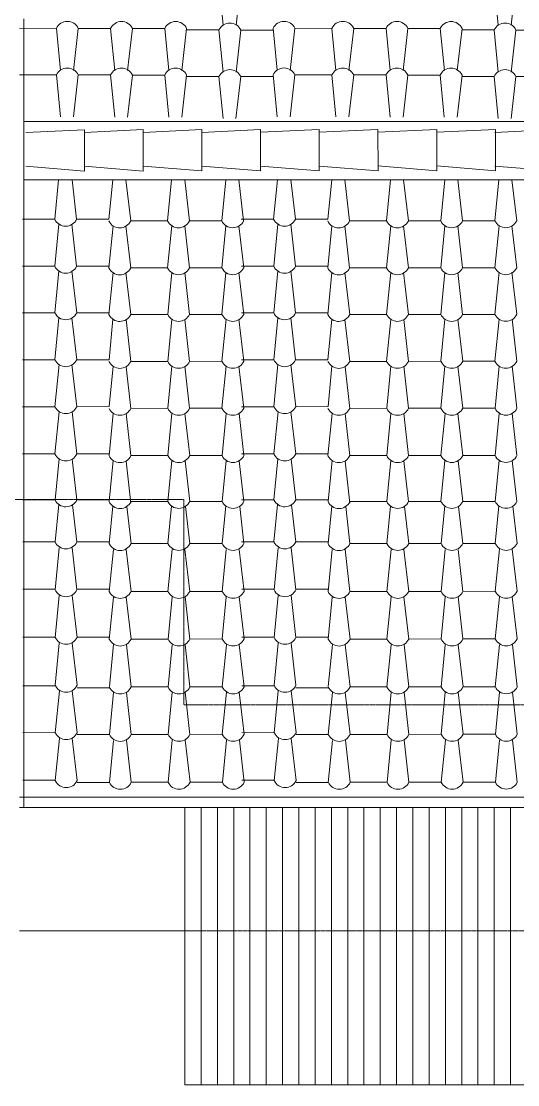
# Model space of a CAD drawing. Header units: millimetres. Extents: x -2768 to 386734, y -140 to 258833.
# Drawn here: x 217881 to 220301, y 137460 to 142639 of the extents above; entities that cross this region are included whole.
import ezdxf

# ---------------------------------------------------------------- set-up
doc = ezdxf.new("R2010")
doc.units = ezdxf.units.MM
doc.linetypes.add('HIDDEN', pattern=[9.525, 6.35, -3.175])
for name, color, linetype, lineweight in [('muri nascosti', 7, 'HIDDEN', 20), ('PROIEZIONI', 145, 'Continuous', 5), ('rilievo', 7, 'Continuous', 25), ('TETTO', 6, 'Continuous', 20), ('TRATTEGGIO_tetto', 1, 'Continuous', 0), ('VARIE', 4, 'Continuous', 13)]:
    doc.layers.add(name, color=color, linetype=linetype, lineweight=lineweight)
pattern_1 = [(90, (0, 0), (-79.375, 5e-15), [])]

msp = doc.modelspace()

# ---------------------------------------------------------------- hatches: boundary and pattern name
at = {"layer": 'PROIEZIONI'}
h = msp.add_hatch(dxfattribs=at)
h.set_pattern_fill('ANSI31', color=256, scale=0.25, angle=45, style=0)
h.set_pattern_definition(pattern_1)
h.paths.add_polyline_path([(232773.1, 137709.9), (232773.1, 139082.3), (231803.1, 139082.3), (231803.1, 138809.9), (218678.7, 138809.9), (218678.7, 138209.9), (221373.1, 138209.9), (221373.1, 137709.9)])
h = msp.add_hatch(dxfattribs=at)
h.set_pattern_fill('ANSI31', color=256, scale=0.25, angle=45, style=0)
h.set_pattern_definition(pattern_1)
h.paths.add_polyline_path([(221373.1, 137709.9), (221373.1, 138209.9), (218678.7, 138209.9), (218678.7, 137459.9), (232773.1, 137459.9), (232773.1, 137709.9)])

# ---------------------------------------------------------------- linework, layer by layer
at = {"layer": 'muri nascosti', "linetype": 'HIDDEN', "ltscale": 0.13}
for p, q in [((215073.1, 140309.9), (218673.1, 140309.9)), ((218673.1, 140309.9), (218673.1, 139309.9)), ((218673.1, 139309.9), (232773.1, 139309.9)), ((221373.1, 138209.9), (218678.7, 138209.9))]:
    msp.add_line(p, q, dxfattribs=at)
at = {"layer": 'PROIEZIONI'}
for p, q in [((217893.1, 138809.9), (217893.1, 142651.8)), ((228534.8, 142151.3), (217893.1, 142151.3)), ((228545.8, 141867.6), (217893.1, 141867.6)), ((217873.1, 138859.9), (231754.2, 138859.9))]:
    msp.add_line(p, q, dxfattribs=at)
at = {"layer": 'rilievo', "linetype": 'ByBlock', "ltscale": 0.13}
msp.add_line((220252.8, 141867.6), (220252.8, 141867.5), dxfattribs=at)
at = {"layer": 'TETTO'}
msp.add_line((217873.1, 138809.9), (231803.1, 138809.9), dxfattribs=at)
at = {"layer": 'TRATTEGGIO_tetto'}
for p, q in [((218865.1, 142620.6), (218845.1, 142825.3)), ((218865.1, 142620.6), (218845.1, 142825.3)), ((218928, 142620.5), (218951.5, 142825.2)), ((220206.1, 142620.6), (220186, 142825.3)), ((220206.1, 142620.6), (220186, 142825.3)), ((220268.9, 142620.5), (220292.5, 142825.2)), ((218052.5, 142604.7), (217872.7, 142604.9)), ((218072.6, 142400), (218052.5, 142604.7)), ((218135.5, 142399.9), (218159, 142604.6)), ((218316.5, 142604.4), (218159, 142604.6)), ((218336.6, 142399.7), (218316.5, 142604.4)), ((218399.5, 142399.7), (218423, 142604.3)), ((218580.5, 142604.2), (218423, 142604.3)), ((218600.6, 142399.5), (218580.5, 142604.2)), ((218663.5, 142399.4), (218687, 142604.1)), ((218844.8, 142596.7), (218687.3, 142596.9)), ((218864.9, 142392), (218844.8, 142596.7)), ((218864.9, 142392), (218844.8, 142596.7)), ((218927.8, 142392), (218951.3, 142596.6)), ((219108.8, 142596.5), (218951.3, 142596.6)), ((219128.7, 142400.3), (219108.6, 142605)), ((219191.5, 142400.2), (219215.1, 142604.9)), ((219394.9, 142604.7), (219215.1, 142604.9)), ((219415, 142400), (219394.9, 142604.7)), ((219477.9, 142399.9), (219501.4, 142604.6)), ((219658.9, 142604.4), (219501.4, 142604.6)), ((219679, 142399.7), (219658.9, 142604.4)), ((219741.9, 142399.7), (219765.4, 142604.3)), ((219922.9, 142604.2), (219765.4, 142604.3)), ((219943, 142399.5), (219922.9, 142604.2)), ((220005.9, 142399.4), (220029.4, 142604.1)), ((220185.7, 142596.7), (220028.2, 142596.9)), ((220205.8, 142392), (220185.7, 142596.7)), ((220205.8, 142392), (220185.7, 142596.7)), ((220268.7, 142392), (220292.2, 142596.6)), ((220449.8, 142596.5), (220292.2, 142596.6)), ((218052.3, 142377.7), (217872.4, 142377.9)), ((218072.4, 142173), (218052.3, 142377.7)), ((218135.2, 142173), (218158.8, 142377.6)), ((218316.3, 142377.5), (218158.8, 142377.6)), ((218336.4, 142172.8), (218316.3, 142377.5)), ((218399.3, 142172.7), (218422.8, 142377.4)), ((218580.3, 142377.2), (218422.8, 142377.4)), ((219128.4, 142173.3), (219108.4, 142378)), ((219191.3, 142173.3), (219214.8, 142377.9)), ((219394.7, 142377.7), (219214.8, 142377.9)), ((219414.8, 142173), (219394.7, 142377.7)), ((219477.7, 142173), (219501.2, 142377.6)), ((219658.7, 142377.5), (219501.2, 142377.6)), ((219678.8, 142172.8), (219658.7, 142377.5)), ((219741.7, 142172.7), (219765.2, 142377.4)), ((219922.7, 142377.2), (219765.2, 142377.4)), ((218600.4, 142172.5), (218580.3, 142377.2)), ((218663.3, 142172.4), (218686.8, 142377.1)), ((218844.6, 142369.8), (218687.1, 142370)), ((218864.7, 142165.1), (218844.6, 142369.8)), ((218864.7, 142165.1), (218844.6, 142369.8)), ((218927.6, 142165), (218951.1, 142369.7)), ((219108.6, 142369.5), (218951.1, 142369.7)), ((219942.8, 142172.5), (219922.7, 142377.2)), ((220005.7, 142172.4), (220029.2, 142377.1)), ((220185.5, 142369.8), (220028, 142370)), ((220205.6, 142165.1), (220185.5, 142369.8)), ((220205.6, 142165.1), (220185.5, 142369.8)), ((220268.5, 142165), (220292, 142369.7)), ((220449.5, 142369.5), (220292, 142369.7)), ((218189.3, 142111.1), (217903.3, 142097.6)), ((218475.4, 142111.3), (218189.3, 142097.8)), ((218189.3, 142111.1), (218189.5, 141909.6)), ((218761.4, 142111.5), (218475.4, 142098)), ((218475.4, 142111.3), (218475.5, 141909.8)), ((218761.6, 141910), (218761.4, 142111.5)), ((219047.5, 142111.6), (218761.5, 142098.2)), ((219333.6, 142111.8), (219047.5, 142098.4)), ((219047.5, 142111.6), (219047.6, 141910.2)), ((219619.6, 142112), (219333.6, 142098.6)), ((219333.7, 141910.4), (219333.6, 142111.8)), ((219905.7, 142112.2), (219619.6, 142098.8)), ((219619.6, 142112), (219619.8, 141910.6)), ((220191.8, 142112.4), (219905.7, 142099)), ((219905.8, 141910.7), (219905.7, 142112.2)), ((220475.5, 142111.3), (220189.4, 142097.8)), ((220191.8, 142112.4), (220191.9, 141910.9)), ((217903.4, 141933.3), (218189.5, 141909.6)), ((218189.4, 141933.5), (218475.5, 141909.8)), ((218475.5, 141933.7), (218761.6, 141910)), ((218761.6, 141933.8), (219047.6, 141910.2)), ((219047.6, 141934), (219333.7, 141910.4)), ((219333.7, 141934.2), (219619.8, 141910.6)), ((219619.7, 141934.4), (219905.8, 141910.7)), ((219905.8, 141934.6), (220191.9, 141910.9)), ((220189.5, 141933.5), (220475.6, 141909.8)), ((218063.1, 141867.6), (218044.2, 141674.9)), ((218063.1, 141867.6), (218044.2, 141674.9)), ((218128.6, 141867.6), (218150.7, 141675)), ((218327.1, 141867.6), (218308.3, 141675.2)), ((218391.4, 141867.6), (218414.5, 141666.7)), ((218614, 141867.6), (218594.3, 141666.9)), ((218677.8, 141867.6), (218700.8, 141667)), ((218878, 141867.6), (218858.3, 141667.2)), ((218941.8, 141867.6), (218964.8, 141667.3)), ((219130, 141867.6), (219111.1, 141674.9)), ((219130, 141867.6), (219111.1, 141674.9)), ((219195.5, 141867.6), (219217.6, 141675)), ((219394, 141867.6), (219375.1, 141675.2)), ((219458.3, 141867.6), (219481.3, 141666.7)), ((219680.9, 141867.6), (219661.2, 141666.9)), ((219744.6, 141867.6), (219767.7, 141667)), ((219944.9, 141867.6), (219925.2, 141667.2)), ((220008.7, 141867.6), (220031.7, 141667.3)), ((220208.9, 141867.6), (220189.2, 141667.5)), ((220272.7, 141867.6), (220295.7, 141667.6)), ((218044.2, 141674.9), (217886.7, 141674.7)), ((218308.3, 141675.2), (218150.7, 141675)), ((218594.3, 141666.9), (218414.5, 141666.7)), ((218858.3, 141667.2), (218700.8, 141667)), ((219111.1, 141674.9), (218953.6, 141674.7)), ((219375.1, 141675.2), (219217.6, 141675)), ((219661.2, 141666.9), (219481.3, 141666.7)), ((219925.2, 141667.2), (219767.7, 141667)), ((220189.2, 141667.5), (220031.7, 141667.3)), ((218064.6, 141650.9), (218044.5, 141446.2)), ((218064.6, 141650.9), (218044.5, 141446.2)), ((218127.4, 141651), (218151, 141446.3)), ((218328.3, 141642.7), (218308.2, 141438)), ((218391.2, 141642.7), (218414.7, 141438.1)), ((218614.6, 141643), (218594.6, 141438.3)), ((218677.5, 141643), (218701, 141438.4)), ((218878.7, 141643.2), (218858.6, 141438.5)), ((218941.5, 141643.3), (218965.1, 141438.6)), ((219131.4, 141650.9), (219111.3, 141446.2)), ((219131.4, 141650.9), (219111.3, 141446.2)), ((219194.3, 141651), (219217.8, 141446.3)), ((219395.2, 141642.7), (219375.1, 141438)), ((219458.1, 141642.7), (219481.6, 141438.1)), ((219681.5, 141643), (219661.4, 141438.3)), ((219744.4, 141643), (219767.9, 141438.4)), ((219945.5, 141643.2), (219925.5, 141438.5)), ((220008.4, 141643.3), (220031.9, 141438.6)), ((220209.5, 141643.5), (220189.5, 141438.8)), ((220272.4, 141643.6), (220295.9, 141438.9)), ((218044.5, 141446.2), (217886.9, 141446)), ((218308.5, 141446.5), (218151, 141446.3)), ((219111.3, 141446.2), (218953.8, 141446)), ((219375.4, 141446.5), (219217.8, 141446.3)), ((218064.8, 141424), (218044.7, 141219.3)), ((218064.8, 141424), (218044.7, 141219.3)), ((218127.7, 141424), (218151.2, 141219.4)), ((218328.5, 141415.7), (218308.5, 141211)), ((218391.4, 141415.8), (218414.9, 141211.1)), ((218594.6, 141438.3), (218414.7, 141438.1)), ((218614.9, 141416), (218594.8, 141211.3)), ((218677.8, 141416.1), (218701.3, 141211.4)), ((218858.6, 141438.5), (218701, 141438.4)), ((218878.9, 141416.3), (218858.8, 141211.6)), ((218941.8, 141416.3), (218965.3, 141211.7)), ((219131.7, 141424), (219111.6, 141219.3)), ((219131.7, 141424), (219111.6, 141219.3)), ((219194.5, 141424), (219218.1, 141219.4)), ((219395.4, 141415.7), (219375.3, 141211)), ((219458.3, 141415.8), (219481.8, 141211.1)), ((219661.4, 141438.3), (219481.6, 141438.1)), ((219681.7, 141416), (219661.7, 141211.3)), ((219744.6, 141416.1), (219768.1, 141211.4)), ((219925.5, 141438.5), (219767.9, 141438.4)), ((219945.8, 141416.3), (219925.7, 141211.6)), ((220008.6, 141416.3), (220032.2, 141211.7)), ((220189.5, 141438.8), (220031.9, 141438.6)), ((220209.8, 141416.5), (220189.7, 141211.8)), ((220272.7, 141416.6), (220296.2, 141211.9)), ((218044.7, 141219.3), (217887.2, 141219.1)), ((218065, 141195.4), (218044.9, 140990.7)), ((218065, 141195.4), (218044.9, 140990.7)), ((218127.9, 141195.5), (218151.4, 140990.8)), ((218308.7, 141219.5), (218151.2, 141219.4)), ((218328.2, 141187.7), (218309, 140991)), ((218391.7, 141187.2), (218415.2, 140982.6)), ((218594.8, 141211.3), (218414.9, 141211.1)), ((218615.1, 141187.5), (218595, 140982.8)), ((218678, 141187.5), (218701.5, 140982.9)), ((218858.8, 141211.6), (218701.3, 141211.4)), ((218879.1, 141187.7), (218859, 140983)), ((218942, 141187.8), (218965.5, 140983.1)), ((219111.6, 141219.3), (218954, 141219.1)), ((219131.9, 141195.4), (219111.8, 140990.7)), ((219131.9, 141195.4), (219111.8, 140990.7)), ((219194.8, 141195.5), (219218.3, 140990.8)), ((219375.6, 141219.5), (219218.1, 141219.4)), ((219395.1, 141187.7), (219375.8, 140991)), ((219458.5, 141187.2), (219482, 140982.6)), ((219661.7, 141211.3), (219481.8, 141211.1)), ((219682, 141187.5), (219661.9, 140982.8)), ((219744.9, 141187.5), (219768.4, 140982.9)), ((219925.7, 141211.6), (219768.1, 141211.4)), ((219946, 141187.7), (219925.9, 140983)), ((220008.9, 141187.8), (220032.4, 140983.1)), ((220189.7, 141211.8), (220032.2, 141211.7)), ((220210, 141188), (220189.9, 140983.3)), ((220272.9, 141188.1), (220296.4, 140983.4)), ((218044.9, 140990.7), (217887.4, 140990.6)), ((218309, 140991), (218151.4, 140990.8)), ((218595, 140982.8), (218415.2, 140982.6)), ((218859, 140983), (218701.5, 140982.9)), ((219111.8, 140990.7), (218954.3, 140990.6)), ((219375.8, 140991), (219218.3, 140990.8)), ((219661.9, 140982.8), (219482, 140982.6)), ((219925.9, 140983), (219768.4, 140982.9)), ((220189.9, 140983.3), (220032.4, 140983.1)), ((218065.2, 140966.8), (218045.2, 140762.1)), ((218065.2, 140966.8), (218045.2, 140762.1)), ((218128.1, 140966.9), (218151.7, 140762.2)), ((218328.5, 140959.1), (218309.2, 140762.4)), ((218392.1, 140957), (218415.4, 140754)), ((218615.3, 140958.8), (218595.3, 140754.1)), ((218678.2, 140958.9), (218701.7, 140754.3)), ((218879.4, 140959.1), (218859.3, 140754.4)), ((218942.2, 140959.2), (218965.8, 140754.5)), ((219132.1, 140966.8), (219112, 140762.1)), ((219132.1, 140966.8), (219112, 140762.1)), ((219195, 140966.9), (219218.5, 140762.2)), ((219395.3, 140959.1), (219376.1, 140762.4)), ((219458.9, 140957), (219482.3, 140754)), ((219682.2, 140958.8), (219662.1, 140754.1)), ((219745.1, 140958.9), (219768.6, 140754.3)), ((219946.2, 140959.1), (219926.1, 140754.4)), ((220009.1, 140959.2), (220032.6, 140754.5)), ((220210.2, 140959.4), (220190.2, 140754.7)), ((220273.1, 140959.4), (220296.6, 140754.8)), ((218045.2, 140762.1), (217887.6, 140761.9)), ((218065.5, 140736.6), (218045.4, 140531.9)), ((218065.5, 140736.6), (218045.4, 140531.9)), ((218128.4, 140736.6), (218151.9, 140532)), ((218309.2, 140762.4), (218151.7, 140762.2)), ((218329.2, 140728.3), (218309.2, 140523.6)), ((218392.1, 140728.4), (218415.6, 140523.7)), ((218595.3, 140754.1), (218415.4, 140754)), ((218615.6, 140728.6), (218595.5, 140523.9)), ((218678.5, 140728.7), (218702, 140524)), ((218859.3, 140754.4), (218701.7, 140754.3)), ((218879.6, 140728.9), (218859.5, 140524.2)), ((218942.5, 140728.9), (218966, 140524.3)), ((219112, 140762.1), (218954.5, 140761.9)), ((219132.4, 140736.6), (219112.3, 140531.9)), ((219132.4, 140736.6), (219112.3, 140531.9)), ((219195.2, 140736.6), (219218.8, 140532)), ((219376.1, 140762.4), (219218.5, 140762.2)), ((219396.1, 140728.3), (219376, 140523.6)), ((219459, 140728.4), (219482.5, 140523.7)), ((219662.1, 140754.1), (219482.3, 140754)), ((219682.4, 140728.6), (219662.4, 140523.9)), ((219745.3, 140728.7), (219768.8, 140524)), ((219926.1, 140754.4), (219768.6, 140754.3)), ((219946.5, 140728.9), (219926.4, 140524.2)), ((220009.3, 140728.9), (220032.9, 140524.3)), ((220190.2, 140754.7), (220032.6, 140754.5)), ((220210.5, 140729.1), (220190.4, 140524.4)), ((220273.4, 140729.2), (220296.9, 140524.5)), ((218045.4, 140531.9), (217887.9, 140531.7)), ((218309.4, 140532.1), (218151.9, 140532)), ((218595.5, 140523.9), (218415.6, 140523.7)), ((218859.5, 140524.2), (218702, 140524)), ((219112.3, 140531.9), (218954.7, 140531.7)), ((219376.3, 140532.1), (219218.8, 140532)), ((219662.4, 140523.9), (219482.5, 140523.7)), ((219926.4, 140524.2), (219768.8, 140524)), ((220190.4, 140524.4), (220032.9, 140524.3)), ((218065.3, 140508.5), (218045.6, 140308.4)), ((218129.3, 140506.7), (218152.1, 140308.5)), ((218329, 140500.2), (218309.4, 140300.1)), ((218392.1, 140496.4), (218415.6, 140291.7)), ((218615.3, 140500.5), (218595.7, 140300.4)), ((218679.4, 140498.8), (218702.2, 140300.5)), ((218879.4, 140500.8), (218859.7, 140300.7)), ((218943.4, 140499), (218966.2, 140300.8)), ((219132.1, 140508.5), (219112.5, 140308.4)), ((219196.2, 140506.7), (219219, 140308.5)), ((219395.9, 140500.2), (219376.3, 140300.1)), ((219459, 140496.4), (219482.5, 140291.7)), ((219682.2, 140500.5), (219662.6, 140300.4)), ((219746.3, 140498.8), (219769.1, 140300.5)), ((219946.2, 140500.8), (219926.6, 140300.7)), ((220010.3, 140499), (220033.1, 140300.8)), ((220210.2, 140501), (220190.6, 140300.9)), ((220274.3, 140499.3), (220297.1, 140301.1)), ((218045.6, 140308.4), (217888.1, 140308.2)), ((218309.6, 140308.6), (218152.1, 140308.5)), ((219112.5, 140308.4), (218955, 140308.2)), ((219376.5, 140308.6), (219219, 140308.5)), ((218063.7, 140286.2), (218045.8, 140103.7)), ((218131.6, 140284.5), (218152.3, 140103.8)), ((218327.5, 140278), (218309.6, 140095.4)), ((218395.3, 140276.3), (218416.1, 140095.5)), ((218595.7, 140300.4), (218415.9, 140300.2)), ((218613.8, 140278.3), (218595.9, 140095.7)), ((218681.6, 140276.6), (218702.4, 140095.8)), ((218859.7, 140300.7), (218702.2, 140300.5)), ((218877.8, 140278.5), (218859.9, 140096)), ((218945.7, 140276.8), (218966.4, 140096.1)), ((219130.6, 140286.2), (219112.7, 140103.7)), ((219198.4, 140284.5), (219219.2, 140103.8)), ((219394.4, 140278), (219376.5, 140095.4)), ((219462.2, 140276.3), (219482.9, 140095.5)), ((219662.6, 140300.4), (219482.7, 140300.2)), ((219680.7, 140278.3), (219662.8, 140095.7)), ((219748.5, 140276.6), (219769.3, 140095.8)), ((219926.6, 140300.7), (219769.1, 140300.5)), ((219944.7, 140278.5), (219926.8, 140096)), ((220012.5, 140276.8), (220033.3, 140096.1)), ((220190.6, 140300.9), (220033.1, 140300.8)), ((220208.7, 140278.8), (220190.8, 140096.3)), ((220276.5, 140277.1), (220297.3, 140096.4)), ((218045.9, 140104), (217888.3, 140103.8)), ((218309.9, 140104.3), (218152.3, 140104.1)), ((219112.7, 140104), (218955.2, 140103.8)), ((219376.8, 140104.3), (219219.2, 140104.1)), ((218066.2, 140075), (218046.1, 139870.3)), ((218129, 140075), (218152.6, 139870.4)), ((218329.9, 140066.7), (218309.8, 139862)), ((218392.8, 140066.8), (218416.3, 139862.1)), ((218595.9, 140095.7), (218416.1, 140095.5)), ((218616.2, 140067), (218596.2, 139862.3)), ((218679.1, 140067.1), (218702.6, 139862.4)), ((218859.9, 140096), (218702.4, 140095.8)), ((218880.3, 140067.3), (218860.2, 139862.6)), ((218943.1, 140067.4), (218966.7, 139862.7)), ((219133, 140075), (219112.9, 139870.3)), ((219195.9, 140075), (219219.4, 139870.4)), ((219396.8, 140066.7), (219376.7, 139862)), ((219459.7, 140066.8), (219483.2, 139862.1)), ((219662.8, 140095.7), (219482.9, 140095.5)), ((219683.1, 140067), (219663, 139862.3)), ((219746, 140067.1), (219769.5, 139862.4)), ((219926.8, 140096), (219769.3, 140095.8)), ((219947.1, 140067.3), (219927.1, 139862.6)), ((220010, 140067.4), (220033.5, 139862.7)), ((220033.3, 140096.1), (220190.8, 140096.3)), ((220211.1, 140067.6), (220191.1, 139862.9)), ((220274, 140067.6), (220297.5, 139863)), ((218046.1, 139873.7), (217888.6, 139873.5)), ((218066.4, 139843.2), (218046.3, 139638.5)), ((218129.3, 139843.3), (218152.8, 139638.6)), ((218310.1, 139874), (218152.6, 139873.8)), ((218596.2, 139862.3), (218416.3, 139862.1)), ((218860.2, 139862.6), (218702.6, 139862.4)), ((219113, 139873.7), (218955.4, 139873.5)), ((219133.3, 139843.2), (219113.2, 139638.5)), ((219196.1, 139843.3), (219219.7, 139638.6)), ((219377, 139874), (219219.5, 139873.8)), ((219663, 139862.3), (219483.2, 139862.1)), ((219927.1, 139862.6), (219769.5, 139862.4)), ((220191.1, 139862.9), (220033.5, 139862.7)), ((218330.1, 139835), (218310.1, 139630.3)), ((218393, 139835), (218416.5, 139630.4)), ((218616.5, 139835.3), (218596.4, 139630.6)), ((218679.4, 139835.3), (218702.9, 139630.7)), ((218880.5, 139835.5), (218860.4, 139630.8)), ((218943.4, 139835.6), (218966.9, 139630.9)), ((219397, 139835), (219376.9, 139630.3)), ((219459.9, 139835), (219483.4, 139630.4)), ((219683.3, 139835.3), (219663.3, 139630.6)), ((219746.2, 139835.3), (219769.8, 139630.7)), ((219947.4, 139835.5), (219927.3, 139630.8)), ((220010.2, 139835.6), (220033.8, 139630.9)), ((220211.4, 139835.8), (220191.3, 139631.1)), ((220274.3, 139835.9), (220297.8, 139631.2)), ((218046.3, 139639.9), (217888.8, 139639.7)), ((218310.4, 139640.1), (218152.8, 139640)), ((219113.2, 139639.9), (218955.7, 139639.7)), ((219377.2, 139640.1), (219219.7, 139640)), ((218066.6, 139609.8), (218046.6, 139405.1)), ((218129.5, 139609.9), (218153, 139405.2)), ((218330.7, 139604.4), (218310.6, 139399.7)), ((218393.3, 139601.6), (218416.8, 139397)), ((218596.4, 139630.6), (218416.5, 139630.4)), ((218616.7, 139601.8), (218596.6, 139397.1)), ((218679.6, 139601.9), (218703.1, 139397.2)), ((218860.4, 139630.8), (218702.9, 139630.7)), ((218880.7, 139602.1), (218860.7, 139397.4)), ((218943.6, 139602.2), (218967.1, 139397.5)), ((219133.5, 139609.8), (219113.4, 139405.1)), ((219196.4, 139609.9), (219219.9, 139405.2)), ((219397.5, 139604.4), (219377.5, 139399.7)), ((219460.1, 139601.6), (219483.7, 139397)), ((219663.3, 139630.6), (219483.4, 139630.4)), ((219683.6, 139601.8), (219663.5, 139397.1)), ((219746.5, 139601.9), (219770, 139397.2)), ((219927.3, 139630.8), (219769.8, 139630.7)), ((219947.6, 139602.1), (219927.5, 139397.4)), ((220010.5, 139602.2), (220034, 139397.5)), ((220191.3, 139631.1), (220033.8, 139630.9)), ((220211.6, 139602.4), (220191.5, 139397.7)), ((220274.5, 139602.4), (220298, 139397.8)), ((218046.6, 139403.2), (217889, 139403.1)), ((218066.9, 139378.9), (218046.8, 139174.2)), ((218129.7, 139379), (218153.3, 139174.3)), ((218310.6, 139392.9), (218153.1, 139392.7)), ((218596.6, 139397.1), (218416.8, 139397)), ((218860.7, 139397.4), (218703.1, 139397.2)), ((219113.4, 139403.2), (218955.9, 139403.1)), ((219133.7, 139378.9), (219113.7, 139174.2)), ((219196.6, 139379), (219220.1, 139174.3)), ((219377.5, 139392.9), (219219.9, 139392.7)), ((219663.5, 139397.1), (219483.7, 139397)), ((219927.5, 139397.4), (219770, 139397.2)), ((220191.5, 139397.7), (220034, 139397.5)), ((218330.6, 139370.7), (218310.5, 139166)), ((218393.5, 139370.7), (218417, 139166.1)), ((218617, 139371), (218596.9, 139166.3)), ((218679.8, 139371), (218703.4, 139166.4)), ((218881, 139371.2), (218860.9, 139166.5)), ((218943.9, 139371.3), (218967.4, 139166.6)), ((219397.5, 139370.7), (219377.4, 139166)), ((219460.4, 139370.7), (219483.9, 139166.1)), ((219683.8, 139371), (219663.7, 139166.3)), ((219746.7, 139371), (219770.2, 139166.4)), ((219947.8, 139371.2), (219927.8, 139166.5)), ((220010.7, 139371.3), (220034.2, 139166.6)), ((220211.8, 139371.5), (220191.8, 139166.8)), ((220274.7, 139371.6), (220298.2, 139166.9)), ((218046.8, 139176.3), (217889.3, 139176.1)), ((218596.9, 139166.3), (218417, 139166.1)), ((218860.9, 139166.5), (218703.4, 139166.4)), ((219113.7, 139176.3), (218956.1, 139176.1)), ((219663.7, 139166.3), (219483.9, 139166.1)), ((219927.8, 139166.5), (219770.2, 139166.4)), ((220191.8, 139166.8), (220034.2, 139166.6)), ((218067.1, 139145.5), (218047, 138940.8)), ((218067.1, 139145.5), (218047, 138940.8)), ((218130, 139145.6), (218153.5, 138940.9)), ((218310.8, 139165.9), (218153.3, 139165.8)), ((218330.9, 139137.2), (218310.8, 138932.5)), ((218393.7, 139137.3), (218417.3, 138932.7)), ((218617.2, 139137.5), (218597.1, 138932.8)), ((218680.1, 139137.6), (218703.6, 138932.9)), ((218881.2, 139137.8), (218861.1, 138933.1)), ((218944.1, 139137.9), (218967.6, 138933.2)), ((219134, 139145.5), (219113.9, 138940.8)), ((219134, 139145.5), (219113.9, 138940.8)), ((219196.9, 139145.6), (219220.4, 138940.9)), ((219377.7, 139165.9), (219220.2, 139165.8)), ((219397.7, 139137.2), (219377.6, 138932.5)), ((219460.6, 139137.3), (219484.1, 138932.7)), ((219684.1, 139137.5), (219664, 138932.8)), ((219746.9, 139137.6), (219770.5, 138932.9)), ((219948.1, 139137.8), (219928, 138933.1)), ((220011, 139137.9), (220034.5, 138933.2)), ((220212.1, 139138.1), (220192, 138933.4)), ((220275, 139138.1), (220298.5, 138933.5)), ((218047, 138942.9), (217889.5, 138942.7)), ((218310.8, 138932.5), (218153.2, 138932.4)), ((218597.1, 138932.8), (218417.3, 138932.7)), ((218861.1, 138933.1), (218703.6, 138932.9)), ((219113.9, 138942.9), (218956.4, 138942.7)), ((219377.6, 138932.5), (219220.1, 138932.4)), ((219664, 138932.8), (219484.1, 138932.7)), ((219928, 138933.1), (219770.5, 138932.9)), ((220192, 138933.4), (220034.5, 138933.2))]:
    msp.add_line(p, q, dxfattribs=at)
for centre, start, end in [((218105.7, 142579.7), 25.0699, 154.8137), ((218369.7, 142579.4), 25.0699, 154.8137), ((218633.7, 142579.1), 25.0699, 154.8137), ((219161.8, 142580), 25.0699, 154.8137), ((219448.1, 142579.7), 25.0699, 154.8137), ((219712.1, 142579.4), 25.0699, 154.8137), ((219976.2, 142579.1), 25.0699, 154.8137), ((218898, 142571.7), 25.0699, 154.8137), ((220239, 142571.7), 25.0699, 154.8137), ((218105.5, 142352.7), 25.0699, 154.8137), ((218369.5, 142352.5), 25.0699, 154.8137), ((218633.5, 142352.2), 25.0699, 154.8137), ((218897.8, 142344.8), 25.0699, 154.8137), ((219161.6, 142353), 25.0699, 154.8137), ((219447.9, 142352.7), 25.0699, 154.8137), ((219711.9, 142352.5), 25.0699, 154.8137), ((219975.9, 142352.2), 25.0699, 154.8137), ((220238.7, 142344.8), 25.0699, 154.8137), ((218097.5, 141699.9), 205.1863, 334.9301), ((218361.2, 141691.7), 205.1863, 334.9301), ((218647.5, 141692), 205.1863, 334.9301), ((218911.6, 141692.2), 205.1863, 334.9301), ((219164.3, 141699.9), 205.1863, 334.9301), ((219428.1, 141691.7), 205.1863, 334.9301), ((219714.4, 141692), 205.1863, 334.9301), ((219978.4, 141692.2), 205.1863, 334.9301), ((220242.4, 141692.5), 205.1863, 334.9301), ((218097.7, 141471.2), 205.1863, 334.9301), ((219164.6, 141471.2), 205.1863, 334.9301), ((218361.4, 141463), 205.1863, 334.9301), ((218647.8, 141463.3), 205.1863, 334.9301), ((218911.8, 141463.5), 205.1863, 334.9301), ((219428.3, 141463), 205.1863, 334.9301), ((219714.7, 141463.3), 205.1863, 334.9301), ((219978.7, 141463.5), 205.1863, 334.9301), ((220242.7, 141463.8), 205.1863, 334.9301), ((218097.9, 141244.3), 205.1863, 334.9301), ((218361.7, 141236), 205.1863, 334.9301), ((218648, 141236.3), 205.1863, 334.9301), ((218912, 141236.6), 205.1863, 334.9301), ((219164.8, 141244.3), 205.1863, 334.9301), ((219428.5, 141236), 205.1863, 334.9301), ((219714.9, 141236.3), 205.1863, 334.9301), ((219978.9, 141236.6), 205.1863, 334.9301), ((220242.9, 141236.9), 205.1863, 334.9301), ((218098.2, 141015.7), 205.1863, 334.9301), ((218361.9, 141007.5), 205.1863, 334.9301), ((218648.2, 141007.8), 205.1863, 334.9301), ((218912.3, 141008.1), 205.1863, 334.9301), ((219165, 141015.7), 205.1863, 334.9301), ((219428.8, 141007.5), 205.1863, 334.9301), ((219715.1, 141007.8), 205.1863, 334.9301), ((219979.1, 141008.1), 205.1863, 334.9301), ((220243.1, 141008.3), 205.1863, 334.9301), ((218098.4, 140787.1), 205.1863, 334.9301), ((218362.1, 140778.9), 205.1863, 334.9301), ((218648.5, 140779.2), 205.1863, 334.9301), ((218912.5, 140779.4), 205.1863, 334.9301), ((219165.3, 140787.1), 205.1863, 334.9301), ((219429, 140778.9), 205.1863, 334.9301), ((219715.3, 140779.2), 205.1863, 334.9301), ((219979.4, 140779.4), 205.1863, 334.9301), ((220243.4, 140779.7), 205.1863, 334.9301), ((218098.6, 140556.9), 205.1863, 334.9301), ((218362.4, 140548.6), 205.1863, 334.9301), ((218648.7, 140548.9), 205.1863, 334.9301), ((218912.7, 140549.2), 205.1863, 334.9301), ((219165.5, 140556.9), 205.1863, 334.9301), ((219429.2, 140548.6), 205.1863, 334.9301), ((219715.6, 140548.9), 205.1863, 334.9301), ((219979.6, 140549.2), 205.1863, 334.9301), ((220243.6, 140549.5), 205.1863, 334.9301), ((218098.8, 140333.4), 205.1863, 334.9301), ((219165.7, 140333.4), 205.1863, 334.9301), ((218362.6, 140325.1), 205.1863, 334.9301), ((218648.9, 140325.4), 205.1863, 334.9301), ((218913, 140325.7), 205.1863, 334.9301), ((219429.5, 140325.1), 205.1863, 334.9301), ((219715.8, 140325.4), 205.1863, 334.9301), ((219979.8, 140325.7), 205.1863, 334.9301), ((220243.8, 140326), 205.1863, 334.9301), ((218099.1, 140128.7), 205.1863, 334.9301), ((219165.9, 140128.7), 205.1863, 334.9301), ((218362.8, 140120.5), 205.1863, 334.9301), ((218649.1, 140120.8), 205.1863, 334.9301), ((218913.2, 140121), 205.1863, 334.9301), ((219429.7, 140120.5), 205.1863, 334.9301), ((219716, 140120.8), 205.1863, 334.9301), ((219980, 140121), 205.1863, 334.9301), ((220244, 140121.3), 205.1863, 334.9301), ((218099.3, 139895.3), 205.1863, 334.9301), ((218363, 139887.1), 205.1863, 334.9301), ((218649.4, 139887.3), 205.1863, 334.9301), ((218913.4, 139887.6), 205.1863, 334.9301), ((219166.2, 139895.3), 205.1863, 334.9301), ((219429.9, 139887.1), 205.1863, 334.9301), ((219716.3, 139887.3), 205.1863, 334.9301), ((219980.3, 139887.6), 205.1863, 334.9301), ((220244.3, 139887.9), 205.1863, 334.9301), ((218099.5, 139663.6), 205.1863, 334.9301), ((219166.4, 139663.6), 205.1863, 334.9301), ((218363.3, 139655.3), 205.1863, 334.9301), ((218649.6, 139655.6), 205.1863, 334.9301), ((218913.6, 139655.9), 205.1863, 334.9301), ((219430.2, 139655.3), 205.1863, 334.9301), ((219716.5, 139655.6), 205.1863, 334.9301), ((219980.5, 139655.9), 205.1863, 334.9301), ((220244.5, 139656.1), 205.1863, 334.9301), ((218099.8, 139430.1), 205.1863, 334.9301), ((218363.5, 139421.9), 205.1863, 334.9301), ((218649.9, 139422.2), 205.1863, 334.9301), ((218913.9, 139422.4), 205.1863, 334.9301), ((219166.6, 139430.1), 205.1863, 334.9301), ((219430.4, 139421.9), 205.1863, 334.9301), ((219716.7, 139422.2), 205.1863, 334.9301), ((219980.7, 139422.4), 205.1863, 334.9301), ((220244.8, 139422.7), 205.1863, 334.9301), ((218100, 139199.3), 205.1863, 334.9301), ((218363.8, 139191), 205.1863, 334.9301), ((218650.1, 139191.3), 205.1863, 334.9301), ((218914.1, 139191.6), 205.1863, 334.9301), ((219166.9, 139199.3), 205.1863, 334.9301), ((219430.6, 139191), 205.1863, 334.9301), ((219717, 139191.3), 205.1863, 334.9301), ((219981, 139191.6), 205.1863, 334.9301), ((220245, 139191.8), 205.1863, 334.9301), ((218100.2, 138965.8), 205.1863, 334.9301), ((218364, 138957.6), 205.1863, 334.9301), ((218650.3, 138957.9), 205.1863, 334.9301), ((218914.3, 138958.1), 205.1863, 334.9301), ((219167.1, 138965.8), 205.1863, 334.9301), ((219430.9, 138957.6), 205.1863, 334.9301), ((219717.2, 138957.9), 205.1863, 334.9301), ((219981.2, 138958.1), 205.1863, 334.9301), ((220245.2, 138958.4), 205.1863, 334.9301)]:
    msp.add_arc(centre, 58.8, start, end, dxfattribs=at)
at = {"layer": 'VARIE', "ltscale": 0.13}
for p, q in [((218678.7, 137459.9), (218678.7, 138809.9)), ((217873.1, 138209.9), (218678.7, 138209.9)), ((218678.7, 137459.9), (232773.1, 137459.9))]:
    msp.add_line(p, q, dxfattribs=at)

doc.saveas('drawing.dxf')
